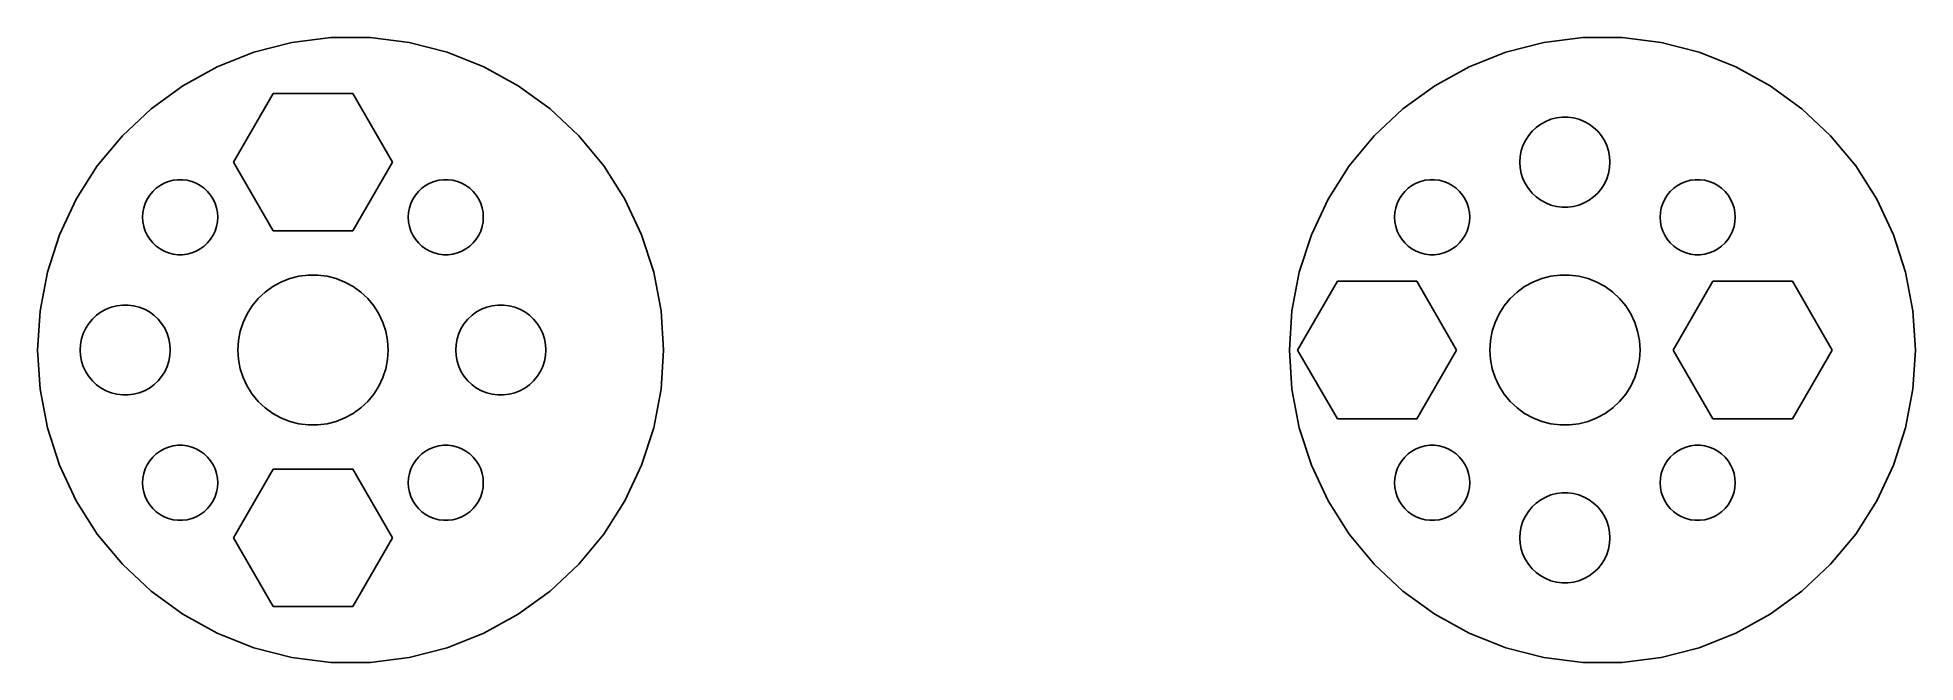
# Model space of a CAD drawing. Header units: metres. Extents: x -11 to 64, y -12.5 to 12.5.
import ezdxf

# ---------------------------------------------------------------- set-up
doc = ezdxf.new("R2010")
doc.units = ezdxf.units.M

msp = doc.modelspace()

# ---------------------------------------------------------------- linework, layer by layer
for p, q in [((-0.842255, 12.2786), (-2.3627, 11.8882)), ((0.715118, 12.4753), (-0.842255, 12.2786)), ((2.28487, 12.4753), (0.715118, 12.4753)), ((3.84225, 12.2786), (2.28487, 12.4753)), ((5.3627, 11.8882), (3.84225, 12.2786)), ((49.1577, 12.2786), (47.6373, 11.8882)), ((50.7151, 12.4753), (49.1577, 12.2786)), ((52.2849, 12.4753), (50.7151, 12.4753)), ((53.8423, 12.2786), (52.2849, 12.4753)), ((55.3627, 11.8882), (53.8423, 12.2786)), ((-3.82224, 11.3103), (-5.19783, 10.5541)), ((-2.3627, 11.8882), (-3.82224, 11.3103)), ((6.82224, 11.3103), (5.3627, 11.8882)), ((8.19783, 10.5541), (6.82224, 11.3103)), ((46.1777, 11.3103), (44.8022, 10.5541)), ((47.6373, 11.8882), (46.1777, 11.3103)), ((56.8222, 11.3103), (55.3627, 11.8882)), ((58.1978, 10.5541), (56.8222, 11.3103)), ((-5.19783, 10.5541), (-6.46779, 9.63141)), ((9.46779, 9.63141), (8.19783, 10.5541)), ((44.8022, 10.5541), (43.5322, 9.63141)), ((59.4678, 9.63141), (58.1978, 10.5541)), ((-3.17349, 7.5), (-1.58675, 10.2483)), ((-1.58675, 10.2483), (1.58675, 10.2483)), ((1.58675, 10.2483), (3.17349, 7.5)), ((-6.46779, 9.63141), (-7.61211, 8.55682)), ((10.6121, 8.55682), (9.46779, 9.63141)), ((43.5322, 9.63141), (42.3879, 8.55682)), ((48.8526, 8.88692), (49.0355, 9.01978)), ((49.0355, 9.01978), (49.2336, 9.12868)), ((49.2336, 9.12868), (49.4438, 9.2119)), ((49.4438, 9.2119), (49.6627, 9.26811)), ((49.6627, 9.26811), (49.887, 9.29645)), ((49.887, 9.29645), (50.113, 9.29645)), ((50.113, 9.29645), (50.3373, 9.26811)), ((50.3373, 9.26811), (50.5562, 9.2119)), ((50.5562, 9.2119), (50.7664, 9.12868)), ((50.7664, 9.12868), (50.9645, 9.01978)), ((50.9645, 9.01978), (51.1474, 8.88692)), ((60.6121, 8.55682), (59.4678, 9.63141)), ((-7.61211, 8.55682), (-8.6127, 7.34731)), ((11.6127, 7.34731), (10.6121, 8.55682)), ((42.3879, 8.55682), (41.3873, 7.34731)), ((48.3264, 8.16261), (48.4226, 8.36714)), ((48.4226, 8.36714), (48.5438, 8.558)), ((48.5438, 8.558), (48.6879, 8.73218)), ((48.6879, 8.73218), (48.8526, 8.88692)), ((51.1474, 8.88692), (51.3121, 8.73218)), ((51.3121, 8.73218), (51.4562, 8.558)), ((51.4562, 8.558), (51.5773, 8.36714)), ((51.5773, 8.36714), (51.6736, 8.16261)), ((61.6127, 7.34731), (60.6121, 8.55682)), ((-1.58675, 4.75168), (-3.17349, 7.5)), ((3.17349, 7.5), (1.58675, 4.75168)), ((48.2, 7.5), (48.2142, 7.72559)), ((48.2142, 7.2744), (48.2, 7.5)), ((48.2142, 7.72559), (48.2565, 7.94763)), ((48.2565, 7.94763), (48.3264, 8.16261)), ((51.6736, 8.16261), (51.7434, 7.94763)), ((51.7434, 7.94763), (51.7858, 7.72559)), ((51.7858, 7.72559), (51.8, 7.5)), ((51.8, 7.5), (51.7858, 7.2744)), ((-8.6127, 7.34731), (-9.45383, 6.02191)), ((-5.76653, 6.72958), (-5.58406, 6.77643)), ((-5.58406, 6.77643), (-5.39717, 6.80003)), ((-5.39717, 6.80003), (-5.2088, 6.80003)), ((-5.2088, 6.80003), (-5.02193, 6.77643)), ((-5.02193, 6.77643), (-4.83946, 6.72958)), ((4.83946, 6.72958), (5.02193, 6.77643)), ((5.02193, 6.77643), (5.2088, 6.80003)), ((5.2088, 6.80003), (5.39717, 6.80003)), ((5.39717, 6.80003), (5.58406, 6.77643)), ((5.58406, 6.77643), (5.76653, 6.72958)), ((12.4538, 6.02191), (11.6127, 7.34731)), ((41.3873, 7.34731), (40.5462, 6.02191)), ((44.2335, 6.72958), (44.4159, 6.77643)), ((44.4159, 6.77643), (44.6028, 6.80003)), ((44.6028, 6.80003), (44.7912, 6.80003)), ((44.7912, 6.80003), (44.9781, 6.77643)), ((44.9781, 6.77643), (45.1605, 6.72958)), ((48.2565, 7.05235), (48.2142, 7.2744)), ((48.3264, 6.83737), (48.2565, 7.05235)), ((48.4226, 6.63284), (48.3264, 6.83737)), ((51.6736, 6.83737), (51.5773, 6.63284)), ((51.7434, 7.05235), (51.6736, 6.83737)), ((51.7858, 7.2744), (51.7434, 7.05235)), ((54.8395, 6.72958), (55.0219, 6.77643)), ((55.0219, 6.77643), (55.2088, 6.80003)), ((55.2088, 6.80003), (55.3972, 6.80003)), ((55.3972, 6.80003), (55.5841, 6.77643)), ((55.5841, 6.77643), (55.7665, 6.72958)), ((62.4538, 6.02191), (61.6127, 7.34731)), ((-9.45383, 6.02191), (-10.1222, 4.60155)), ((-6.69766, 5.85518), (-6.61745, 6.02562)), ((-6.61745, 6.02562), (-6.51653, 6.18468)), ((-6.51653, 6.18468), (-6.39644, 6.32982)), ((-6.39644, 6.32982), (-6.25912, 6.45876)), ((-6.25912, 6.45876), (-6.10674, 6.56949)), ((-6.10674, 6.56949), (-5.94167, 6.66023)), ((-5.94167, 6.66023), (-5.76653, 6.72958)), ((-4.83946, 6.72958), (-4.66432, 6.66023)), ((-4.66432, 6.66023), (-4.49925, 6.56949)), ((-4.49925, 6.56949), (-4.34686, 6.45876)), ((-4.34686, 6.45876), (-4.20953, 6.32982)), ((-4.20953, 6.32982), (-4.08946, 6.18468)), ((-4.08946, 6.18468), (-3.98853, 6.02562)), ((-3.98853, 6.02562), (-3.90833, 5.85518)), ((3.90833, 5.85518), (3.98853, 6.02562)), ((3.98853, 6.02562), (4.08946, 6.18468)), ((4.08946, 6.18468), (4.20953, 6.32982)), ((4.20953, 6.32982), (4.34686, 6.45876)), ((4.34686, 6.45876), (4.49925, 6.56949)), ((4.49925, 6.56949), (4.66432, 6.66023)), ((4.66432, 6.66023), (4.83946, 6.72958)), ((5.76653, 6.72958), (5.94167, 6.66023)), ((5.94167, 6.66023), (6.10674, 6.56949)), ((6.10674, 6.56949), (6.25912, 6.45876)), ((6.25912, 6.45876), (6.39644, 6.32982)), ((6.39644, 6.32982), (6.51653, 6.18468)), ((6.51653, 6.18468), (6.61745, 6.02562)), ((6.61745, 6.02562), (6.69766, 5.85518)), ((13.1222, 4.60155), (12.4538, 6.02191)), ((40.5462, 6.02191), (39.8778, 4.60155)), ((43.3023, 5.85518), (43.3825, 6.02562)), ((43.3825, 6.02562), (43.4835, 6.18468)), ((43.4835, 6.18468), (43.6035, 6.32982)), ((43.6035, 6.32982), (43.7409, 6.45876)), ((43.7409, 6.45876), (43.8932, 6.56949)), ((43.8932, 6.56949), (44.0583, 6.66023)), ((44.0583, 6.66023), (44.2335, 6.72958)), ((45.1605, 6.72958), (45.3357, 6.66023)), ((45.3357, 6.66023), (45.5007, 6.56949)), ((45.5007, 6.56949), (45.6531, 6.45876)), ((45.6531, 6.45876), (45.7905, 6.32982)), ((45.7905, 6.32982), (45.9105, 6.18468)), ((45.9105, 6.18468), (46.0115, 6.02562)), ((46.0115, 6.02562), (46.0917, 5.85518)), ((48.5438, 6.44199), (48.4226, 6.63284)), ((48.6879, 6.26781), (48.5438, 6.44199)), ((48.8526, 6.11307), (48.6879, 6.26781)), ((49.0355, 5.98021), (48.8526, 6.11307)), ((51.1474, 6.11307), (50.9645, 5.98021)), ((51.3121, 6.26781), (51.1474, 6.11307)), ((51.4562, 6.44199), (51.3121, 6.26781)), ((51.5773, 6.63284), (51.4562, 6.44199)), ((53.9083, 5.85518), (53.9885, 6.02562)), ((53.9885, 6.02562), (54.0895, 6.18468)), ((54.0895, 6.18468), (54.2095, 6.32982)), ((54.2095, 6.32982), (54.3469, 6.45876)), ((54.3469, 6.45876), (54.4993, 6.56949)), ((54.4993, 6.56949), (54.6643, 6.66023)), ((54.6643, 6.66023), (54.8395, 6.72958)), ((55.7665, 6.72958), (55.9417, 6.66023)), ((55.9417, 6.66023), (56.1067, 6.56949)), ((56.1067, 6.56949), (56.2591, 6.45876)), ((56.2591, 6.45876), (56.3965, 6.32982)), ((56.3965, 6.32982), (56.5165, 6.18468)), ((56.5165, 6.18468), (56.6174, 6.02562)), ((56.6174, 6.02562), (56.6977, 5.85518)), ((63.1222, 4.60155), (62.4538, 6.02191)), ((-6.80299, 5.30299), (-6.79117, 5.491)), ((-6.79117, 5.11499), (-6.80299, 5.30299)), ((-6.79117, 5.491), (-6.75587, 5.67603)), ((-6.75587, 5.67603), (-6.69766, 5.85518)), ((-3.90833, 5.85518), (-3.85011, 5.67603)), ((-3.85011, 5.67603), (-3.81482, 5.491)), ((-3.81482, 5.491), (-3.80299, 5.30299)), ((-3.80299, 5.30299), (-3.81482, 5.11499)), ((3.80299, 5.30299), (3.81482, 5.491)), ((3.81482, 5.11499), (3.80299, 5.30299)), ((3.81482, 5.491), (3.85011, 5.67603)), ((3.85011, 5.67603), (3.90833, 5.85518)), ((6.69766, 5.85518), (6.75587, 5.67603)), ((6.75587, 5.67603), (6.79117, 5.491)), ((6.79117, 5.491), (6.80299, 5.30299)), ((6.80299, 5.30299), (6.79117, 5.11499)), ((43.197, 5.30299), (43.2088, 5.491)), ((43.2088, 5.11499), (43.197, 5.30299)), ((43.2088, 5.491), (43.2441, 5.67603)), ((43.2441, 5.67603), (43.3023, 5.85518)), ((46.0917, 5.85518), (46.1499, 5.67603)), ((46.1499, 5.67603), (46.1852, 5.491)), ((46.1852, 5.491), (46.197, 5.30299)), ((46.197, 5.30299), (46.1852, 5.11499)), ((49.2336, 5.87131), (49.0355, 5.98021)), ((49.4438, 5.78809), (49.2336, 5.87131)), ((49.6627, 5.73187), (49.4438, 5.78809)), ((49.887, 5.70355), (49.6627, 5.73187)), ((50.113, 5.70355), (49.887, 5.70355)), ((50.3373, 5.73187), (50.113, 5.70355)), ((50.5562, 5.78809), (50.3373, 5.73187)), ((50.7664, 5.87131), (50.5562, 5.78809)), ((50.9645, 5.98021), (50.7664, 5.87131)), ((53.803, 5.30299), (53.8148, 5.491)), ((53.8148, 5.11499), (53.803, 5.30299)), ((53.8148, 5.491), (53.8501, 5.67603)), ((53.8501, 5.67603), (53.9083, 5.85518)), ((56.6977, 5.85518), (56.7559, 5.67603)), ((56.7559, 5.67603), (56.7912, 5.491)), ((56.7912, 5.491), (56.803, 5.30299)), ((56.803, 5.30299), (56.7912, 5.11499)), ((-10.1222, 4.60155), (-10.6073, 3.10861)), ((-6.75587, 4.92996), (-6.79117, 5.11499)), ((-6.69766, 4.75081), (-6.75587, 4.92996)), ((-6.61745, 4.58037), (-6.69766, 4.75081)), ((-6.51653, 4.42131), (-6.61745, 4.58037)), ((-3.98853, 4.58037), (-4.08946, 4.42131)), ((-3.90833, 4.75081), (-3.98853, 4.58037)), ((-3.85011, 4.92996), (-3.90833, 4.75081)), ((-3.81482, 5.11499), (-3.85011, 4.92996)), ((1.58675, 4.75168), (-1.58675, 4.75168)), ((3.85011, 4.92996), (3.81482, 5.11499)), ((3.90833, 4.75081), (3.85011, 4.92996)), ((3.98853, 4.58037), (3.90833, 4.75081)), ((4.08946, 4.42131), (3.98853, 4.58037)), ((6.61745, 4.58037), (6.51653, 4.42131)), ((6.69766, 4.75081), (6.61745, 4.58037)), ((6.75587, 4.92996), (6.69766, 4.75081)), ((6.79117, 5.11499), (6.75587, 4.92996)), ((13.6073, 3.10861), (13.1222, 4.60155)), ((39.8778, 4.60155), (39.3927, 3.10861)), ((43.2441, 4.92996), (43.2088, 5.11499)), ((43.3023, 4.75081), (43.2441, 4.92996)), ((43.3825, 4.58037), (43.3023, 4.75081)), ((43.4835, 4.42131), (43.3825, 4.58037)), ((46.0115, 4.58037), (45.9105, 4.42131)), ((46.0917, 4.75081), (46.0115, 4.58037)), ((46.1499, 4.92996), (46.0917, 4.75081)), ((46.1852, 5.11499), (46.1499, 4.92996)), ((53.8501, 4.92996), (53.8148, 5.11499)), ((53.9083, 4.75081), (53.8501, 4.92996)), ((53.9885, 4.58037), (53.9083, 4.75081)), ((54.0895, 4.42131), (53.9885, 4.58037)), ((56.6174, 4.58037), (56.5165, 4.42131)), ((56.6977, 4.75081), (56.6174, 4.58037)), ((56.7559, 4.92996), (56.6977, 4.75081)), ((56.7912, 5.11499), (56.7559, 4.92996)), ((63.6073, 3.10861), (63.1222, 4.60155)), ((-6.39644, 4.27617), (-6.51653, 4.42131)), ((-6.25912, 4.14722), (-6.39644, 4.27617)), ((-6.10674, 4.0365), (-6.25912, 4.14722)), ((-5.94167, 3.94576), (-6.10674, 4.0365)), ((-5.76653, 3.8764), (-5.94167, 3.94576)), ((-5.58406, 3.82956), (-5.76653, 3.8764)), ((-5.39717, 3.80595), (-5.58406, 3.82956)), ((-5.2088, 3.80595), (-5.39717, 3.80595)), ((-5.02193, 3.82956), (-5.2088, 3.80595)), ((-4.83946, 3.8764), (-5.02193, 3.82956)), ((-4.66432, 3.94576), (-4.83946, 3.8764)), ((-4.49925, 4.0365), (-4.66432, 3.94576)), ((-4.34686, 4.14722), (-4.49925, 4.0365)), ((-4.20953, 4.27617), (-4.34686, 4.14722)), ((-4.08946, 4.42131), (-4.20953, 4.27617)), ((4.20953, 4.27617), (4.08946, 4.42131)), ((4.34686, 4.14722), (4.20953, 4.27617)), ((4.49925, 4.0365), (4.34686, 4.14722)), ((4.66432, 3.94576), (4.49925, 4.0365)), ((4.83946, 3.8764), (4.66432, 3.94576)), ((5.02193, 3.82956), (4.83946, 3.8764)), ((5.2088, 3.80595), (5.02193, 3.82956)), ((5.39717, 3.80595), (5.2088, 3.80595)), ((5.58406, 3.82956), (5.39717, 3.80595)), ((5.76653, 3.8764), (5.58406, 3.82956)), ((5.94167, 3.94576), (5.76653, 3.8764)), ((6.10674, 4.0365), (5.94167, 3.94576)), ((6.25912, 4.14722), (6.10674, 4.0365)), ((6.39644, 4.27617), (6.25912, 4.14722)), ((6.51653, 4.42131), (6.39644, 4.27617)), ((43.6035, 4.27617), (43.4835, 4.42131)), ((43.7409, 4.14722), (43.6035, 4.27617)), ((43.8932, 4.0365), (43.7409, 4.14722)), ((44.0583, 3.94576), (43.8932, 4.0365)), ((44.2335, 3.8764), (44.0583, 3.94576)), ((44.4159, 3.82956), (44.2335, 3.8764)), ((44.6028, 3.80595), (44.4159, 3.82956)), ((44.7912, 3.80595), (44.6028, 3.80595)), ((44.9781, 3.82956), (44.7912, 3.80595)), ((45.1605, 3.8764), (44.9781, 3.82956)), ((45.3357, 3.94576), (45.1605, 3.8764)), ((45.5007, 4.0365), (45.3357, 3.94576)), ((45.6531, 4.14722), (45.5007, 4.0365)), ((45.7905, 4.27617), (45.6531, 4.14722)), ((45.9105, 4.42131), (45.7905, 4.27617)), ((54.2095, 4.27617), (54.0895, 4.42131)), ((54.3469, 4.14722), (54.2095, 4.27617)), ((54.4993, 4.0365), (54.3469, 4.14722)), ((54.6643, 3.94576), (54.4993, 4.0365)), ((54.8395, 3.8764), (54.6643, 3.94576)), ((55.0219, 3.82956), (54.8395, 3.8764)), ((55.2088, 3.80595), (55.0219, 3.82956)), ((55.3972, 3.80595), (55.2088, 3.80595)), ((55.5841, 3.82956), (55.3972, 3.80595)), ((55.7665, 3.8764), (55.5841, 3.82956)), ((55.9417, 3.94576), (55.7665, 3.8764)), ((56.1067, 4.0365), (55.9417, 3.94576)), ((56.2591, 4.14722), (56.1067, 4.0365)), ((56.3965, 4.27617), (56.2591, 4.14722)), ((56.5165, 4.42131), (56.3965, 4.27617)), ((-10.6073, 3.10861), (-10.9014, 1.56665)), ((13.9014, 1.56665), (13.6073, 3.10861)), ((39.3927, 3.10861), (39.0986, 1.56665)), ((63.9014, 1.56665), (63.6073, 3.10861)), ((-2.1869, 2.05363), (-1.91226, 2.31154)), ((-1.91226, 2.31154), (-1.60747, 2.53297)), ((-1.60747, 2.53297), (-1.27733, 2.71448)), ((-1.27733, 2.71448), (-0.927048, 2.85316)), ((-0.927048, 2.85316), (-0.562134, 2.94685)), ((-0.562134, 2.94685), (-0.18837, 2.99408)), ((-0.18837, 2.99408), (0.18837, 2.99408)), ((0.18837, 2.99408), (0.562134, 2.94685)), ((0.562134, 2.94685), (0.927048, 2.85316)), ((0.927048, 2.85316), (1.27733, 2.71448)), ((1.27733, 2.71448), (1.60747, 2.53297)), ((1.60747, 2.53297), (1.91226, 2.31154)), ((1.91226, 2.31154), (2.1869, 2.05363)), ((39.3265, 0), (40.9133, 2.74832)), ((40.9133, 2.74832), (44.0867, 2.74832)), ((44.0867, 2.74832), (45.6735, 0)), ((47.8131, 2.05363), (48.0877, 2.31154)), ((48.0877, 2.31154), (48.3925, 2.53297)), ((48.3925, 2.53297), (48.7227, 2.71448)), ((48.7227, 2.71448), (49.0729, 2.85316)), ((49.0729, 2.85316), (49.4379, 2.94685)), ((49.4379, 2.94685), (49.8116, 2.99408)), ((49.8116, 2.99408), (50.1884, 2.99408)), ((50.1884, 2.99408), (50.5621, 2.94685)), ((50.5621, 2.94685), (50.927, 2.85316)), ((50.927, 2.85316), (51.2773, 2.71448)), ((51.2773, 2.71448), (51.6075, 2.53297)), ((51.6075, 2.53297), (51.9123, 2.31154)), ((51.9123, 2.31154), (52.1869, 2.05363)), ((54.3265, 0), (55.9133, 2.74832)), ((55.9133, 2.74832), (59.0867, 2.74832)), ((59.0867, 2.74832), (60.6735, 0)), ((-10.9014, 1.56665), (-11, 0)), ((-8.64735, 1.38692), (-8.46448, 1.51978)), ((-8.46448, 1.51978), (-8.26639, 1.62868)), ((-8.26639, 1.62868), (-8.05623, 1.7119)), ((-8.05623, 1.7119), (-7.83728, 1.76811)), ((-7.83728, 1.76811), (-7.61302, 1.79645)), ((-7.61302, 1.79645), (-7.38696, 1.79645)), ((-7.38696, 1.79645), (-7.1627, 1.76811)), ((-7.1627, 1.76811), (-6.94376, 1.7119)), ((-6.94376, 1.7119), (-6.7336, 1.62868)), ((-6.7336, 1.62868), (-6.53551, 1.51978)), ((-6.53551, 1.51978), (-6.35263, 1.38692)), ((-2.62891, 1.44525), (-2.42705, 1.76335)), ((-2.42705, 1.76335), (-2.1869, 2.05363)), ((2.1869, 2.05363), (2.42705, 1.76335)), ((2.42705, 1.76335), (2.62891, 1.44525)), ((6.35263, 1.38692), (6.53551, 1.51978)), ((6.53551, 1.51978), (6.7336, 1.62868)), ((6.7336, 1.62868), (6.94376, 1.7119)), ((6.94376, 1.7119), (7.1627, 1.76811)), ((7.1627, 1.76811), (7.38696, 1.79645)), ((7.38696, 1.79645), (7.61302, 1.79645)), ((7.61302, 1.79645), (7.83728, 1.76811)), ((7.83728, 1.76811), (8.05623, 1.7119)), ((8.05623, 1.7119), (8.26639, 1.62868)), ((8.26639, 1.62868), (8.46448, 1.51978)), ((8.46448, 1.51978), (8.64735, 1.38692)), ((14, 0), (13.9014, 1.56665)), ((39.0986, 1.56665), (39, 0)), ((47.3711, 1.44525), (47.5729, 1.76335)), ((47.5729, 1.76335), (47.8131, 2.05363)), ((52.1869, 2.05363), (52.427, 1.76335)), ((52.427, 1.76335), (52.6289, 1.44525)), ((64, 0), (63.9014, 1.56665)), ((-9.17358, 0.662613), (-9.07735, 0.867142)), ((-9.07735, 0.867142), (-8.95622, 1.058)), ((-8.95622, 1.058), (-8.81213, 1.23218)), ((-8.81213, 1.23218), (-8.64735, 1.38692)), ((-6.35263, 1.38692), (-6.18785, 1.23218)), ((-6.18785, 1.23218), (-6.04376, 1.058)), ((-6.04376, 1.058), (-5.92264, 0.867142)), ((-5.92264, 0.867142), (-5.8264, 0.662613)), ((-2.90575, 0.746063), (-2.78932, 1.10437)), ((-2.78932, 1.10437), (-2.62891, 1.44525)), ((2.62891, 1.44525), (2.78932, 1.10437)), ((2.78932, 1.10437), (2.90575, 0.746063)), ((5.8264, 0.662613), (5.92264, 0.867142)), ((5.92264, 0.867142), (6.04376, 1.058)), ((6.04376, 1.058), (6.18785, 1.23218)), ((6.18785, 1.23218), (6.35263, 1.38692)), ((8.64735, 1.38692), (8.81213, 1.23218)), ((8.81213, 1.23218), (8.95622, 1.058)), ((8.95622, 1.058), (9.07735, 0.867142)), ((9.07735, 0.867142), (9.17358, 0.662613)), ((47.0942, 0.746063), (47.2107, 1.10437)), ((47.2107, 1.10437), (47.3711, 1.44525)), ((52.6289, 1.44525), (52.7893, 1.10437)), ((52.7893, 1.10437), (52.9057, 0.746063)), ((-11, 0), (-10.9014, -1.56665)), ((-9.29999, 0), (-9.2858, 0.225586)), ((-9.2858, -0.225586), (-9.29999, 0)), ((-9.2858, 0.225586), (-9.24344, 0.447632)), ((-9.24344, 0.447632), (-9.17358, 0.662613)), ((-5.8264, 0.662613), (-5.75655, 0.447632)), ((-5.75655, 0.447632), (-5.71419, 0.225586)), ((-5.71419, 0.225586), (-5.7, 0)), ((-5.7, 0), (-5.71419, -0.225586)), ((-3, 0), (-2.97633, 0.375992)), ((-2.97633, -0.375992), (-3, 0)), ((-2.97633, 0.375992), (-2.90575, 0.746063)), ((2.90575, 0.746063), (2.97633, 0.375992)), ((2.97633, 0.375992), (3, 0)), ((3, 0), (2.97633, -0.375992)), ((5.7, 0), (5.71419, 0.225586)), ((5.71419, -0.225586), (5.7, 0)), ((5.71419, 0.225586), (5.75655, 0.447632)), ((5.75655, 0.447632), (5.8264, 0.662613)), ((9.17358, 0.662613), (9.24344, 0.447632)), ((9.24344, 0.447632), (9.2858, 0.225586)), ((9.2858, 0.225586), (9.29999, 0)), ((9.29999, 0), (9.2858, -0.225586)), ((13.9014, -1.56665), (14, 0)), ((39, 0), (39.0986, -1.56665)), ((40.9133, -2.74832), (39.3265, 0)), ((45.6735, 0), (44.0867, -2.74832)), ((47, 0), (47.0237, 0.375992)), ((47.0237, -0.375992), (47, 0)), ((47.0237, 0.375992), (47.0942, 0.746063)), ((52.9057, 0.746063), (52.9763, 0.375992)), ((52.9763, 0.375992), (53, 0)), ((53, 0), (52.9763, -0.375992)), ((55.9133, -2.74832), (54.3265, 0)), ((60.6735, 0), (59.0867, -2.74832)), ((63.9014, -1.56665), (64, 0)), ((-9.24344, -0.447632), (-9.2858, -0.225586)), ((-9.17358, -0.662613), (-9.24344, -0.447632)), ((-9.07735, -0.867142), (-9.17358, -0.662613)), ((-5.8264, -0.662613), (-5.92264, -0.867142)), ((-5.75655, -0.447632), (-5.8264, -0.662613)), ((-5.71419, -0.225586), (-5.75655, -0.447632)), ((-2.90575, -0.746063), (-2.97633, -0.375992)), ((-2.78932, -1.10437), (-2.90575, -0.746063)), ((2.90575, -0.746063), (2.78932, -1.10437)), ((2.97633, -0.375992), (2.90575, -0.746063)), ((5.75655, -0.447632), (5.71419, -0.225586)), ((5.8264, -0.662613), (5.75655, -0.447632)), ((5.92264, -0.867142), (5.8264, -0.662613)), ((9.17358, -0.662613), (9.07735, -0.867142)), ((9.24344, -0.447632), (9.17358, -0.662613)), ((9.2858, -0.225586), (9.24344, -0.447632)), ((47.0942, -0.746063), (47.0237, -0.375992)), ((47.2107, -1.10437), (47.0942, -0.746063)), ((52.9057, -0.746063), (52.7893, -1.10437)), ((52.9763, -0.375992), (52.9057, -0.746063)), ((-8.95622, -1.058), (-9.07735, -0.867142)), ((-8.81213, -1.23218), (-8.95622, -1.058)), ((-8.64735, -1.38692), (-8.81213, -1.23218)), ((-8.46448, -1.51978), (-8.64735, -1.38692)), ((-6.35263, -1.38692), (-6.53551, -1.51978)), ((-6.18785, -1.23218), (-6.35263, -1.38692)), ((-6.04376, -1.058), (-6.18785, -1.23218)), ((-5.92264, -0.867142), (-6.04376, -1.058)), ((-2.62891, -1.44525), (-2.78932, -1.10437)), ((-2.42705, -1.76335), (-2.62891, -1.44525)), ((2.62891, -1.44525), (2.42705, -1.76335)), ((2.78932, -1.10437), (2.62891, -1.44525)), ((6.04376, -1.058), (5.92264, -0.867142)), ((6.18785, -1.23218), (6.04376, -1.058)), ((6.35263, -1.38692), (6.18785, -1.23218)), ((6.53551, -1.51978), (6.35263, -1.38692)), ((8.64735, -1.38692), (8.46448, -1.51978)), ((8.81213, -1.23218), (8.64735, -1.38692)), ((8.95622, -1.058), (8.81213, -1.23218)), ((9.07735, -0.867142), (8.95622, -1.058)), ((47.3711, -1.44525), (47.2107, -1.10437)), ((47.5729, -1.76335), (47.3711, -1.44525)), ((52.6289, -1.44525), (52.427, -1.76335)), ((52.7893, -1.10437), (52.6289, -1.44525)), ((-10.9014, -1.56665), (-10.6073, -3.10861)), ((-8.26639, -1.62868), (-8.46448, -1.51978)), ((-8.05623, -1.7119), (-8.26639, -1.62868)), ((-7.83728, -1.76811), (-8.05623, -1.7119)), ((-7.61302, -1.79645), (-7.83728, -1.76811)), ((-7.38696, -1.79645), (-7.61302, -1.79645)), ((-7.1627, -1.76811), (-7.38696, -1.79645)), ((-6.94376, -1.7119), (-7.1627, -1.76811)), ((-6.7336, -1.62868), (-6.94376, -1.7119)), ((-6.53551, -1.51978), (-6.7336, -1.62868)), ((-2.1869, -2.05363), (-2.42705, -1.76335)), ((-1.91226, -2.31154), (-2.1869, -2.05363)), ((2.1869, -2.05363), (1.91226, -2.31154)), ((2.42705, -1.76335), (2.1869, -2.05363)), ((6.7336, -1.62868), (6.53551, -1.51978)), ((6.94376, -1.7119), (6.7336, -1.62868)), ((7.1627, -1.76811), (6.94376, -1.7119)), ((7.38696, -1.79645), (7.1627, -1.76811)), ((7.61302, -1.79645), (7.38696, -1.79645)), ((7.83728, -1.76811), (7.61302, -1.79645)), ((8.05623, -1.7119), (7.83728, -1.76811)), ((8.26639, -1.62868), (8.05623, -1.7119)), ((8.46448, -1.51978), (8.26639, -1.62868)), ((13.6073, -3.10861), (13.9014, -1.56665)), ((39.0986, -1.56665), (39.3927, -3.10861)), ((47.8131, -2.05363), (47.5729, -1.76335)), ((48.0877, -2.31154), (47.8131, -2.05363)), ((52.1869, -2.05363), (51.9123, -2.31154)), ((52.427, -1.76335), (52.1869, -2.05363)), ((63.6073, -3.10861), (63.9014, -1.56665)), ((-1.60747, -2.53297), (-1.91226, -2.31154)), ((-1.27733, -2.71448), (-1.60747, -2.53297)), ((-0.927048, -2.85316), (-1.27733, -2.71448)), ((-0.562134, -2.94685), (-0.927048, -2.85316)), ((-0.18837, -2.99408), (-0.562134, -2.94685)), ((0.18837, -2.99408), (-0.18837, -2.99408)), ((0.562134, -2.94685), (0.18837, -2.99408)), ((0.927048, -2.85316), (0.562134, -2.94685)), ((1.27733, -2.71448), (0.927048, -2.85316)), ((1.60747, -2.53297), (1.27733, -2.71448)), ((1.91226, -2.31154), (1.60747, -2.53297)), ((44.0867, -2.74832), (40.9133, -2.74832)), ((48.3925, -2.53297), (48.0877, -2.31154)), ((48.7227, -2.71448), (48.3925, -2.53297)), ((49.0729, -2.85316), (48.7227, -2.71448)), ((49.4379, -2.94685), (49.0729, -2.85316)), ((49.8116, -2.99408), (49.4379, -2.94685)), ((50.1884, -2.99408), (49.8116, -2.99408)), ((50.5621, -2.94685), (50.1884, -2.99408)), ((50.927, -2.85316), (50.5621, -2.94685)), ((51.2773, -2.71448), (50.927, -2.85316)), ((51.6075, -2.53297), (51.2773, -2.71448)), ((51.9123, -2.31154), (51.6075, -2.53297)), ((59.0867, -2.74832), (55.9133, -2.74832)), ((-10.6073, -3.10861), (-10.1222, -4.60155)), ((13.1222, -4.60155), (13.6073, -3.10861)), ((39.3927, -3.10861), (39.8778, -4.60155)), ((63.1222, -4.60155), (63.6073, -3.10861)), ((-6.61745, -4.58037), (-6.51653, -4.42131)), ((-6.51653, -4.42131), (-6.39644, -4.27617)), ((-6.39644, -4.27617), (-6.25912, -4.14722)), ((-6.25912, -4.14722), (-6.10674, -4.0365)), ((-6.10674, -4.0365), (-5.94167, -3.94576)), ((-5.94167, -3.94576), (-5.76653, -3.8764)), ((-5.76653, -3.8764), (-5.58406, -3.82956)), ((-5.58406, -3.82956), (-5.39717, -3.80595)), ((-5.39717, -3.80595), (-5.2088, -3.80595)), ((-5.2088, -3.80595), (-5.02193, -3.82956)), ((-5.02193, -3.82956), (-4.83946, -3.8764)), ((-4.83946, -3.8764), (-4.66432, -3.94576)), ((-4.66432, -3.94576), (-4.49925, -4.0365)), ((-4.49925, -4.0365), (-4.34686, -4.14722)), ((-4.34686, -4.14722), (-4.20953, -4.27617)), ((-4.20953, -4.27617), (-4.08946, -4.42131)), ((-4.08946, -4.42131), (-3.98853, -4.58037)), ((3.98853, -4.58037), (4.08946, -4.42131)), ((4.08946, -4.42131), (4.20953, -4.27617)), ((4.20953, -4.27617), (4.34686, -4.14722)), ((4.34686, -4.14722), (4.49925, -4.0365)), ((4.49925, -4.0365), (4.66432, -3.94576)), ((4.66432, -3.94576), (4.83946, -3.8764)), ((4.83946, -3.8764), (5.02193, -3.82956)), ((5.02193, -3.82956), (5.2088, -3.80595)), ((5.2088, -3.80595), (5.39717, -3.80595)), ((5.39717, -3.80595), (5.58406, -3.82956)), ((5.58406, -3.82956), (5.76653, -3.8764)), ((5.76653, -3.8764), (5.94167, -3.94576)), ((5.94167, -3.94576), (6.10674, -4.0365)), ((6.10674, -4.0365), (6.25912, -4.14722)), ((6.25912, -4.14722), (6.39644, -4.27617)), ((6.39644, -4.27617), (6.51653, -4.42131)), ((6.51653, -4.42131), (6.61745, -4.58037)), ((43.3825, -4.58037), (43.4835, -4.42131)), ((43.4835, -4.42131), (43.6035, -4.27617)), ((43.6035, -4.27617), (43.7409, -4.14722)), ((43.7409, -4.14722), (43.8932, -4.0365)), ((43.8932, -4.0365), (44.0583, -3.94576)), ((44.0583, -3.94576), (44.2335, -3.8764)), ((44.2335, -3.8764), (44.4159, -3.82956)), ((44.4159, -3.82956), (44.6028, -3.80595)), ((44.6028, -3.80595), (44.7912, -3.80595)), ((44.7912, -3.80595), (44.9781, -3.82956)), ((44.9781, -3.82956), (45.1605, -3.8764)), ((45.1605, -3.8764), (45.3357, -3.94576)), ((45.3357, -3.94576), (45.5007, -4.0365)), ((45.5007, -4.0365), (45.6531, -4.14722)), ((45.6531, -4.14722), (45.7905, -4.27617)), ((45.7905, -4.27617), (45.9105, -4.42131)), ((45.9105, -4.42131), (46.0115, -4.58037)), ((53.9885, -4.58037), (54.0895, -4.42131)), ((54.0895, -4.42131), (54.2095, -4.27617)), ((54.2095, -4.27617), (54.3469, -4.14722)), ((54.3469, -4.14722), (54.4993, -4.0365)), ((54.4993, -4.0365), (54.6643, -3.94576)), ((54.6643, -3.94576), (54.8395, -3.8764)), ((54.8395, -3.8764), (55.0219, -3.82956)), ((55.0219, -3.82956), (55.2088, -3.80595)), ((55.2088, -3.80595), (55.3972, -3.80595)), ((55.3972, -3.80595), (55.5841, -3.82956)), ((55.5841, -3.82956), (55.7665, -3.8764)), ((55.7665, -3.8764), (55.9417, -3.94576)), ((55.9417, -3.94576), (56.1067, -4.0365)), ((56.1067, -4.0365), (56.2591, -4.14722)), ((56.2591, -4.14722), (56.3965, -4.27617)), ((56.3965, -4.27617), (56.5165, -4.42131)), ((56.5165, -4.42131), (56.6174, -4.58037)), ((-10.1222, -4.60155), (-9.45383, -6.02191)), ((-6.80299, -5.30299), (-6.79117, -5.11499)), ((-6.79117, -5.11499), (-6.75587, -4.92996)), ((-6.75587, -4.92996), (-6.69766, -4.75081)), ((-6.69766, -4.75081), (-6.61745, -4.58037)), ((-3.98853, -4.58037), (-3.90833, -4.75081)), ((-3.90833, -4.75081), (-3.85011, -4.92996)), ((-3.85011, -4.92996), (-3.81482, -5.11499)), ((-3.81482, -5.11499), (-3.80299, -5.30299)), ((-3.17349, -7.5), (-1.58675, -4.75168)), ((-1.58675, -4.75168), (1.58675, -4.75168)), ((1.58675, -4.75168), (3.17349, -7.5)), ((3.80299, -5.30299), (3.81482, -5.11499)), ((3.81482, -5.11499), (3.85011, -4.92996)), ((3.85011, -4.92996), (3.90833, -4.75081)), ((3.90833, -4.75081), (3.98853, -4.58037)), ((6.61745, -4.58037), (6.69766, -4.75081)), ((6.69766, -4.75081), (6.75587, -4.92996)), ((6.75587, -4.92996), (6.79117, -5.11499)), ((6.79117, -5.11499), (6.80299, -5.30299)), ((12.4538, -6.02191), (13.1222, -4.60155)), ((39.8778, -4.60155), (40.5462, -6.02191)), ((43.197, -5.30299), (43.2088, -5.11499)), ((43.2088, -5.11499), (43.2441, -4.92996)), ((43.2441, -4.92996), (43.3023, -4.75081)), ((43.3023, -4.75081), (43.3825, -4.58037)), ((46.0115, -4.58037), (46.0917, -4.75081)), ((46.0917, -4.75081), (46.1499, -4.92996)), ((46.1499, -4.92996), (46.1852, -5.11499)), ((46.1852, -5.11499), (46.197, -5.30299)), ((53.803, -5.30299), (53.8148, -5.11499)), ((53.8148, -5.11499), (53.8501, -4.92996)), ((53.8501, -4.92996), (53.9083, -4.75081)), ((53.9083, -4.75081), (53.9885, -4.58037)), ((56.6174, -4.58037), (56.6977, -4.75081)), ((56.6977, -4.75081), (56.7559, -4.92996)), ((56.7559, -4.92996), (56.7912, -5.11499)), ((56.7912, -5.11499), (56.803, -5.30299)), ((62.4538, -6.02191), (63.1222, -4.60155)), ((-6.79117, -5.491), (-6.80299, -5.30299)), ((-6.75587, -5.67603), (-6.79117, -5.491)), ((-6.69766, -5.85518), (-6.75587, -5.67603)), ((-6.61745, -6.02562), (-6.69766, -5.85518)), ((-3.90833, -5.85518), (-3.98853, -6.02562)), ((-3.85011, -5.67603), (-3.90833, -5.85518)), ((-3.81482, -5.491), (-3.85011, -5.67603)), ((-3.80299, -5.30299), (-3.81482, -5.491)), ((3.81482, -5.491), (3.80299, -5.30299)), ((3.85011, -5.67603), (3.81482, -5.491)), ((3.90833, -5.85518), (3.85011, -5.67603)), ((3.98853, -6.02562), (3.90833, -5.85518)), ((6.69766, -5.85518), (6.61745, -6.02562)), ((6.75587, -5.67603), (6.69766, -5.85518)), ((6.79117, -5.491), (6.75587, -5.67603)), ((6.80299, -5.30299), (6.79117, -5.491)), ((43.2088, -5.491), (43.197, -5.30299)), ((43.2441, -5.67603), (43.2088, -5.491)), ((43.3023, -5.85518), (43.2441, -5.67603)), ((43.3825, -6.02562), (43.3023, -5.85518)), ((46.0917, -5.85518), (46.0115, -6.02562)), ((46.1499, -5.67603), (46.0917, -5.85518)), ((46.1852, -5.491), (46.1499, -5.67603)), ((46.197, -5.30299), (46.1852, -5.491)), ((48.8526, -6.11307), (49.0355, -5.98021)), ((49.0355, -5.98021), (49.2336, -5.87131)), ((49.2336, -5.87131), (49.4438, -5.78809)), ((49.4438, -5.78809), (49.6627, -5.73187)), ((49.6627, -5.73187), (49.887, -5.70355)), ((49.887, -5.70355), (50.113, -5.70355)), ((50.113, -5.70355), (50.3373, -5.73187)), ((50.3373, -5.73187), (50.5562, -5.78809)), ((50.5562, -5.78809), (50.7664, -5.87131)), ((50.7664, -5.87131), (50.9645, -5.98021)), ((50.9645, -5.98021), (51.1474, -6.11307)), ((53.8148, -5.491), (53.803, -5.30299)), ((53.8501, -5.67603), (53.8148, -5.491)), ((53.9083, -5.85518), (53.8501, -5.67603)), ((53.9885, -6.02562), (53.9083, -5.85518)), ((56.6977, -5.85518), (56.6174, -6.02562)), ((56.7559, -5.67603), (56.6977, -5.85518)), ((56.7912, -5.491), (56.7559, -5.67603)), ((56.803, -5.30299), (56.7912, -5.491)), ((-9.45383, -6.02191), (-8.6127, -7.34731)), ((-6.51653, -6.18468), (-6.61745, -6.02562)), ((-6.39644, -6.32982), (-6.51653, -6.18468)), ((-6.25912, -6.45876), (-6.39644, -6.32982)), ((-6.10674, -6.56949), (-6.25912, -6.45876)), ((-5.94167, -6.66023), (-6.10674, -6.56949)), ((-5.76653, -6.72958), (-5.94167, -6.66023)), ((-5.58406, -6.77643), (-5.76653, -6.72958)), ((-4.83946, -6.72958), (-5.02193, -6.77643)), ((-4.66432, -6.66023), (-4.83946, -6.72958)), ((-4.49925, -6.56949), (-4.66432, -6.66023)), ((-4.34686, -6.45876), (-4.49925, -6.56949)), ((-4.20953, -6.32982), (-4.34686, -6.45876)), ((-4.08946, -6.18468), (-4.20953, -6.32982)), ((-3.98853, -6.02562), (-4.08946, -6.18468)), ((4.08946, -6.18468), (3.98853, -6.02562)), ((4.20953, -6.32982), (4.08946, -6.18468)), ((4.34686, -6.45876), (4.20953, -6.32982)), ((4.49925, -6.56949), (4.34686, -6.45876)), ((4.66432, -6.66023), (4.49925, -6.56949)), ((4.83946, -6.72958), (4.66432, -6.66023)), ((5.02193, -6.77643), (4.83946, -6.72958)), ((5.76653, -6.72958), (5.58406, -6.77643)), ((5.94167, -6.66023), (5.76653, -6.72958)), ((6.10674, -6.56949), (5.94167, -6.66023)), ((6.25912, -6.45876), (6.10674, -6.56949)), ((6.39644, -6.32982), (6.25912, -6.45876)), ((6.51653, -6.18468), (6.39644, -6.32982)), ((6.61745, -6.02562), (6.51653, -6.18468)), ((11.6127, -7.34731), (12.4538, -6.02191)), ((40.5462, -6.02191), (41.3873, -7.34731)), ((43.4835, -6.18468), (43.3825, -6.02562)), ((43.6035, -6.32982), (43.4835, -6.18468)), ((43.7409, -6.45876), (43.6035, -6.32982)), ((43.8932, -6.56949), (43.7409, -6.45876)), ((44.0583, -6.66023), (43.8932, -6.56949)), ((44.2335, -6.72958), (44.0583, -6.66023)), ((44.4159, -6.77643), (44.2335, -6.72958)), ((45.1605, -6.72958), (44.9781, -6.77643)), ((45.3357, -6.66023), (45.1605, -6.72958)), ((45.5007, -6.56949), (45.3357, -6.66023)), ((45.6531, -6.45876), (45.5007, -6.56949)), ((45.7905, -6.32982), (45.6531, -6.45876)), ((45.9105, -6.18468), (45.7905, -6.32982)), ((46.0115, -6.02562), (45.9105, -6.18468)), ((48.3264, -6.83737), (48.4226, -6.63284)), ((48.4226, -6.63284), (48.5438, -6.44199)), ((48.5438, -6.44199), (48.6879, -6.26781)), ((48.6879, -6.26781), (48.8526, -6.11307)), ((51.1474, -6.11307), (51.3121, -6.26781)), ((51.3121, -6.26781), (51.4562, -6.44199)), ((51.4562, -6.44199), (51.5773, -6.63284)), ((51.5773, -6.63284), (51.6736, -6.83737)), ((54.0895, -6.18468), (53.9885, -6.02562)), ((54.2095, -6.32982), (54.0895, -6.18468)), ((54.3469, -6.45876), (54.2095, -6.32982)), ((54.4993, -6.56949), (54.3469, -6.45876)), ((54.6643, -6.66023), (54.4993, -6.56949)), ((54.8395, -6.72958), (54.6643, -6.66023)), ((55.0219, -6.77643), (54.8395, -6.72958)), ((55.7665, -6.72958), (55.5841, -6.77643)), ((55.9417, -6.66023), (55.7665, -6.72958)), ((56.1067, -6.56949), (55.9417, -6.66023)), ((56.2591, -6.45876), (56.1067, -6.56949)), ((56.3965, -6.32982), (56.2591, -6.45876)), ((56.5165, -6.18468), (56.3965, -6.32982)), ((56.6174, -6.02562), (56.5165, -6.18468)), ((61.6127, -7.34731), (62.4538, -6.02191)), ((-8.6127, -7.34731), (-7.61211, -8.55682)), ((-5.39717, -6.80003), (-5.58406, -6.77643)), ((-5.2088, -6.80003), (-5.39717, -6.80003)), ((-5.02193, -6.77643), (-5.2088, -6.80003)), ((-1.58675, -10.2483), (-3.17349, -7.5)), ((3.17349, -7.5), (1.58675, -10.2483)), ((5.2088, -6.80003), (5.02193, -6.77643)), ((5.39717, -6.80003), (5.2088, -6.80003)), ((5.58406, -6.77643), (5.39717, -6.80003)), ((10.6121, -8.55682), (11.6127, -7.34731)), ((41.3873, -7.34731), (42.3879, -8.55682)), ((44.6028, -6.80003), (44.4159, -6.77643)), ((44.7912, -6.80003), (44.6028, -6.80003)), ((44.9781, -6.77643), (44.7912, -6.80003)), ((48.2, -7.5), (48.2142, -7.2744)), ((48.2142, -7.72559), (48.2, -7.5)), ((48.2142, -7.2744), (48.2565, -7.05235)), ((48.2565, -7.05235), (48.3264, -6.83737)), ((51.6736, -6.83737), (51.7434, -7.05235)), ((51.7434, -7.05235), (51.7858, -7.2744)), ((51.7858, -7.2744), (51.8, -7.5)), ((51.8, -7.5), (51.7858, -7.72559)), ((55.2088, -6.80003), (55.0219, -6.77643)), ((55.3972, -6.80003), (55.2088, -6.80003)), ((55.5841, -6.77643), (55.3972, -6.80003)), ((60.6121, -8.55682), (61.6127, -7.34731)), ((48.2565, -7.94763), (48.2142, -7.72559)), ((48.3264, -8.16261), (48.2565, -7.94763)), ((48.4226, -8.36714), (48.3264, -8.16261)), ((51.6736, -8.16261), (51.5773, -8.36714)), ((51.7434, -7.94763), (51.6736, -8.16261)), ((51.7858, -7.72559), (51.7434, -7.94763)), ((-7.61211, -8.55682), (-6.46779, -9.63141)), ((9.46779, -9.63141), (10.6121, -8.55682)), ((42.3879, -8.55682), (43.5322, -9.63141)), ((48.5438, -8.558), (48.4226, -8.36714)), ((48.6879, -8.73218), (48.5438, -8.558)), ((48.8526, -8.88692), (48.6879, -8.73218)), ((49.0355, -9.01978), (48.8526, -8.88692)), ((51.1474, -8.88692), (50.9645, -9.01978)), ((51.3121, -8.73218), (51.1474, -8.88692)), ((51.4562, -8.558), (51.3121, -8.73218)), ((51.5773, -8.36714), (51.4562, -8.558)), ((59.4678, -9.63141), (60.6121, -8.55682)), ((-6.46779, -9.63141), (-5.19783, -10.5541)), ((8.19783, -10.5541), (9.46779, -9.63141)), ((43.5322, -9.63141), (44.8022, -10.5541)), ((49.2336, -9.12868), (49.0355, -9.01978)), ((49.4438, -9.2119), (49.2336, -9.12868)), ((49.6627, -9.26811), (49.4438, -9.2119)), ((49.887, -9.29645), (49.6627, -9.26811)), ((50.113, -9.29645), (49.887, -9.29645)), ((50.3373, -9.26811), (50.113, -9.29645)), ((50.5562, -9.2119), (50.3373, -9.26811)), ((50.7664, -9.12868), (50.5562, -9.2119)), ((50.9645, -9.01978), (50.7664, -9.12868)), ((58.1978, -10.5541), (59.4678, -9.63141)), ((1.58675, -10.2483), (-1.58675, -10.2483)), ((-5.19783, -10.5541), (-3.82224, -11.3103)), ((6.82224, -11.3103), (8.19783, -10.5541)), ((44.8022, -10.5541), (46.1777, -11.3103)), ((56.8222, -11.3103), (58.1978, -10.5541)), ((-3.82224, -11.3103), (-2.3627, -11.8882)), ((-2.3627, -11.8882), (-0.842255, -12.2786)), ((3.84225, -12.2786), (5.3627, -11.8882)), ((5.3627, -11.8882), (6.82224, -11.3103)), ((46.1777, -11.3103), (47.6373, -11.8882)), ((47.6373, -11.8882), (49.1577, -12.2786)), ((53.8423, -12.2786), (55.3627, -11.8882)), ((55.3627, -11.8882), (56.8222, -11.3103)), ((-0.842255, -12.2786), (0.715118, -12.4753)), ((0.715118, -12.4753), (2.28487, -12.4753)), ((2.28487, -12.4753), (3.84225, -12.2786)), ((49.1577, -12.2786), (50.7151, -12.4753)), ((50.7151, -12.4753), (52.2849, -12.4753)), ((52.2849, -12.4753), (53.8423, -12.2786))]:
    msp.add_line(p, q)

doc.saveas('drawing.dxf')
